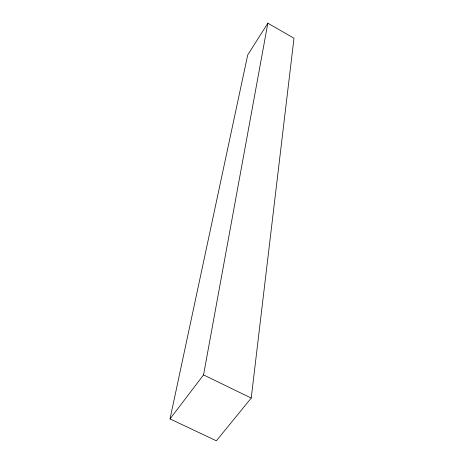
<?xml version="1.0" encoding="UTF-8"?>
<svg xmlns="http://www.w3.org/2000/svg" width="464" height="464" viewBox="0 0 464 464"><rect width="100%" height="100%" fill="white"/><g stroke="black" fill="none" stroke-linecap="round" stroke-linejoin="round"><path stroke-width="0.7" d="M251.227 398.077L293.985 38.216L267.85 23.2L247.701 54.99L170.015 418.911L216.369 440.8L251.227 398.077L203.545 374.906L267.85 23.2M170.015 418.911L203.545 374.906"/></g></svg>
